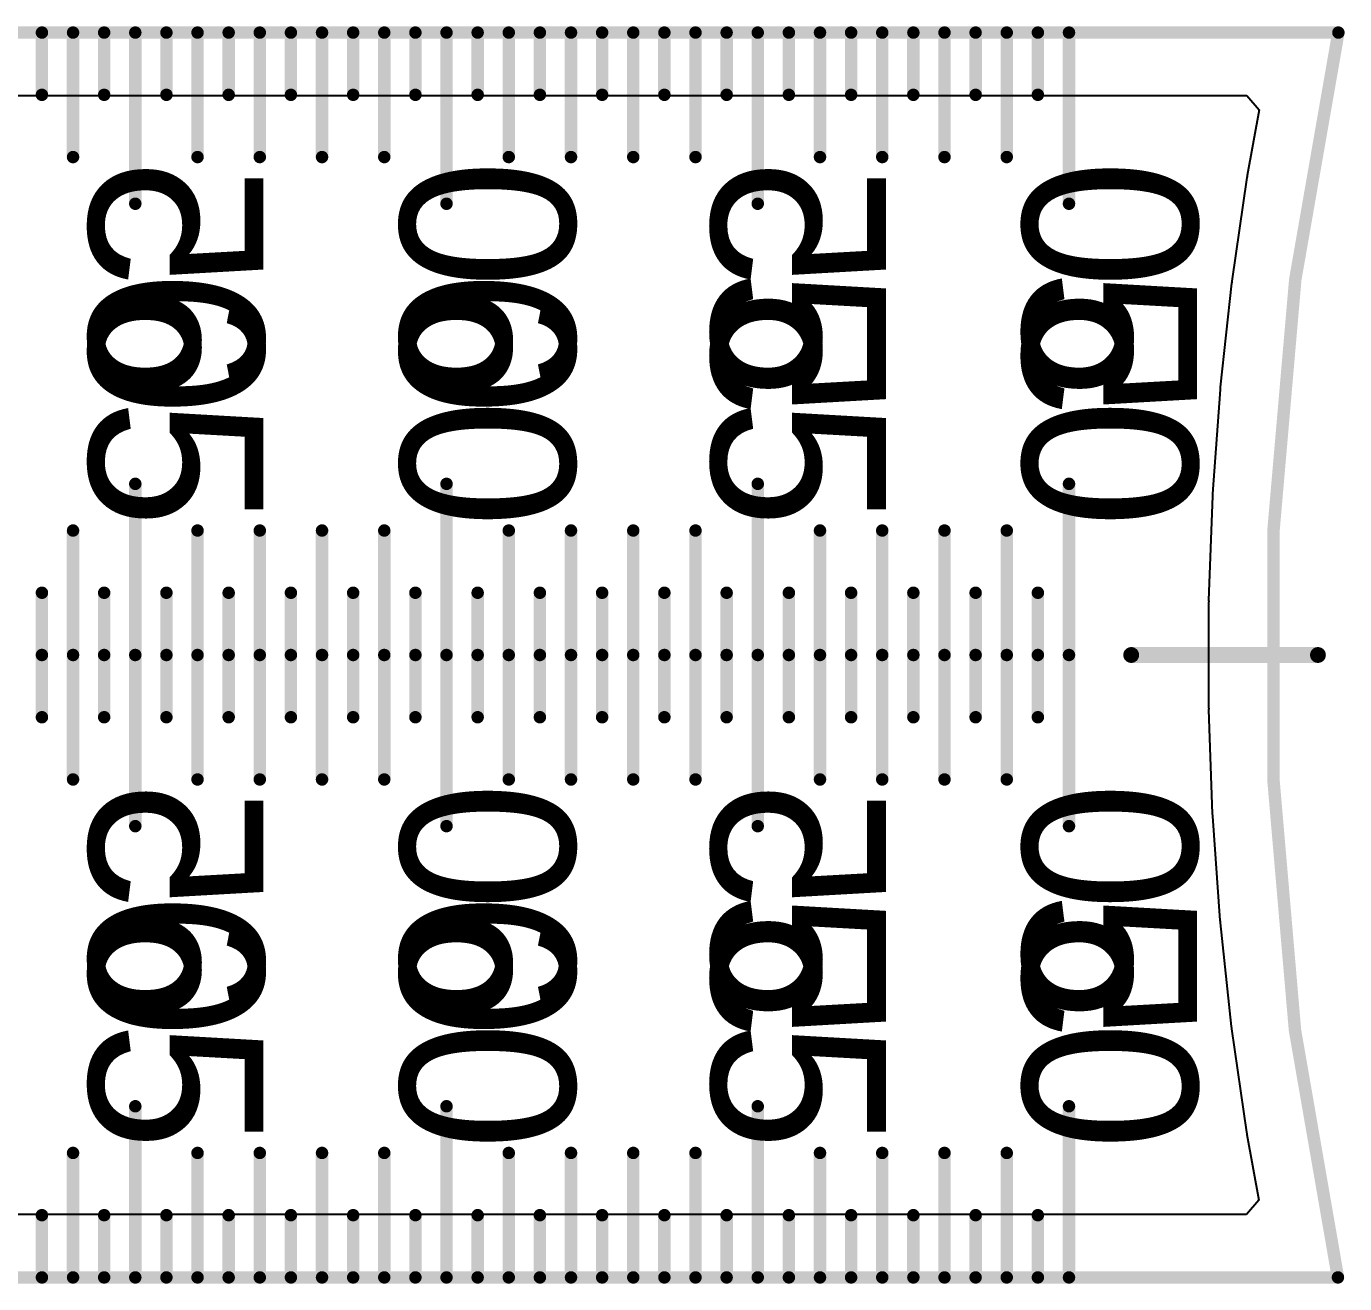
# Model space of a CAD drawing. Header units: millimetres. Extents: x 0 to 531, y -10 to 10.
# Drawn here: x 463.75 to 484.93, y -10.1 to 10.1 of the extents above; entities that cross this region are included whole.
import ezdxf

# ---------------------------------------------------------------- set-up
doc = ezdxf.new("R2010")
doc.units = ezdxf.units.MM
for name, color, linetype in [('BottomLayer', 5, 'Continuous'), ('BottomOverlay', 54, 'Continuous'), ('Mechanical1', 6, 'Continuous'), ('TopLayer', 1, 'Continuous'), ('TopOverlay', 2, 'Continuous')]:
    doc.layers.add(name, color=color, linetype=linetype)

msp = doc.modelspace()

# ---------------------------------------------------------------- linework, layer by layer
at = {"layer": 'BottomLayer'}
for p, q in [((1.009, 8.991), (483.359, 8.991)), ((483.359, 8.991), (483.554, 8.757)), ((483.554, 8.757), (483.363, 7.706)), ((483.357, 7.67), (483.116, 6.008)), ((483.362, 7.688), (483.357, 7.67)), ((483.363, 7.706), (483.362, 7.688)), ((483.111, 5.972), (482.93, 4.303)), ((483.116, 5.99), (483.111, 5.972)), ((483.116, 6.008), (483.116, 5.99)), ((482.927, 4.267), (482.806, 2.591)), ((482.931, 4.284), (482.927, 4.267)), ((482.93, 4.303), (482.931, 4.284)), ((482.804, 2.555), (482.743, 0.877)), ((482.807, 2.573), (482.804, 2.555)), ((482.806, 2.591), (482.807, 2.573)), ((482.745, 0.859), (482.742, 0.84)), ((482.743, 0.877), (482.745, 0.859)), ((482.742, 0.84), (482.742, -0.839)), ((482.742, -0.839), (482.744, -0.857)), ((482.744, -0.857), (482.742, -0.875)), ((482.742, -0.875), (482.802, -2.554)), ((482.802, -2.554), (482.805, -2.572)), ((482.805, -2.572), (482.804, -2.59)), ((482.804, -2.59), (482.924, -4.265)), ((482.924, -4.265), (482.928, -4.283)), ((482.928, -4.283), (482.927, -4.301)), ((482.927, -4.301), (483.107, -5.971)), ((483.107, -5.971), (483.112, -5.989)), ((483.112, -5.989), (483.112, -6.007)), ((483.112, -6.007), (483.352, -7.669)), ((483.352, -7.669), (483.357, -7.687)), ((483.357, -7.687), (483.358, -7.705)), ((483.358, -7.705), (483.548, -8.757)), ((483.548, -8.757), (483.353, -8.991)), ((483.353, -8.991), (1.009, -8.991))]:
    msp.add_line(p, q, dxfattribs=at)
at = {"layer": 'BottomOverlay'}
for points, const_width in [([(464, 9), (464, 10)], 0.2), ([(464.5, 8), (464.5, 10)], 0.2), ([(465, 9), (465, 10)], 0.2), ([(465.5, 7.25), (465.5, 10)], 0.2), ([(466, 9), (466, 10)], 0.2), ([(466.5, 8), (466.5, 10)], 0.2), ([(467, 9), (467, 10)], 0.2), ([(467.5, 8), (467.5, 10)], 0.2), ([(468, 9), (468, 10)], 0.2), ([(468.5, 8), (468.5, 10)], 0.2), ([(469, 9), (469, 10)], 0.2), ([(469.5, 8), (469.5, 10)], 0.2), ([(470, 9), (470, 10)], 0.2), ([(470.5, 7.25), (470.5, 10)], 0.2), ([(471, 9), (471, 10)], 0.2), ([(471.5, 8), (471.5, 10)], 0.2), ([(472, 9), (472, 10)], 0.2), ([(472.5, 8), (472.5, 10)], 0.2), ([(473, 9), (473, 10)], 0.2), ([(473.5, 8), (473.5, 10)], 0.2), ([(474, 9), (474, 10)], 0.2), ([(474.5, 8), (474.5, 10)], 0.2), ([(475, 9), (475, 10)], 0.2), ([(475.5, 7.25), (475.5, 10)], 0.2), ([(476, 9), (476, 10)], 0.2), ([(476.5, 8), (476.5, 10)], 0.2), ([(477, 9), (477, 10)], 0.2), ([(477.5, 8), (477.5, 10)], 0.2), ([(478, 9), (478, 10)], 0.2), ([(478.5, 8), (478.5, 10)], 0.2), ([(479, 9), (479, 10)], 0.2), ([(479.5, 8), (479.5, 10)], 0.2), ([(480, 9), (480, 10)], 0.2), ([(480.5, 7.25), (480.5, 10)], 0.2), ([(465.5, 0), (465.5, 2.75)], 0.2), ([(470.5, 0), (470.5, 2.75)], 0.2), ([(475.5, 0), (475.5, 2.75)], 0.2), ([(480.5, 0), (480.5, 2.75)], 0.2), ([(464.5, 0), (464.5, 2)], 0.2), ([(466.5, 0), (466.5, 2)], 0.2), ([(467.5, 0), (467.5, 2)], 0.2), ([(468.5, 0), (468.5, 2)], 0.2), ([(469.5, 0), (469.5, 2)], 0.2), ([(471.5, 0), (471.5, 2)], 0.2), ([(472.5, 0), (472.5, 2)], 0.2), ([(473.5, 0), (473.5, 2)], 0.2), ([(474.5, 0), (474.5, 2)], 0.2), ([(476.5, 0), (476.5, 2)], 0.2), ([(477.5, 0), (477.5, 2)], 0.2), ([(478.5, 0), (478.5, 2)], 0.2), ([(479.5, 0), (479.5, 2)], 0.2), ([(464, 0), (464, 1)], 0.2), ([(465, 0), (465, 1)], 0.2), ([(466, 0), (466, 1)], 0.2), ([(467, 0), (467, 1)], 0.2), ([(468, 0), (468, 1)], 0.2), ([(469, 0), (469, 1)], 0.2), ([(470, 0), (470, 1)], 0.2), ([(471, 0), (471, 1)], 0.2), ([(472, 0), (472, 1)], 0.2), ([(473, 0), (473, 1)], 0.2), ([(474, 0), (474, 1)], 0.2), ([(475, 0), (475, 1)], 0.2), ([(476, 0), (476, 1)], 0.2), ([(477, 0), (477, 1)], 0.2), ([(478, 0), (478, 1)], 0.2), ([(479, 0), (479, 1)], 0.2), ([(480, 0), (480, 1)], 0.2), ([(464, -1), (464, 0)], 0.2), ([(464.5, -2), (464.5, 0)], 0.2), ([(465, -1), (465, 0)], 0.2), ([(465.5, -2.75), (465.5, 0)], 0.2), ([(466, -1), (466, 0)], 0.2), ([(466.5, -2), (466.5, 0)], 0.2), ([(467, -1), (467, 0)], 0.2), ([(467.5, -2), (467.5, 0)], 0.2), ([(468, -1), (468, 0)], 0.2), ([(468.5, -2), (468.5, 0)], 0.2), ([(469, -1), (469, 0)], 0.2), ([(469.5, -2), (469.5, 0)], 0.2), ([(470, -1), (470, 0)], 0.2), ([(470.5, -2.75), (470.5, 0)], 0.2), ([(471, -1), (471, 0)], 0.2), ([(471.5, -2), (471.5, 0)], 0.2), ([(472, -1), (472, 0)], 0.2), ([(472.5, -2), (472.5, 0)], 0.2), ([(473, -1), (473, 0)], 0.2), ([(473.5, -2), (473.5, 0)], 0.2), ([(474, -1), (474, 0)], 0.2), ([(474.5, -2), (474.5, 0)], 0.2), ([(475, -1), (475, 0)], 0.2), ([(475.5, -2.75), (475.5, 0)], 0.2), ([(476, -1), (476, 0)], 0.2), ([(476.5, -2), (476.5, 0)], 0.2), ([(477, -1), (477, 0)], 0.2), ([(477.5, -2), (477.5, 0)], 0.2), ([(478, -1), (478, 0)], 0.2), ([(478.5, -2), (478.5, 0)], 0.2), ([(479, -1), (479, 0)], 0.2), ([(479.5, -2), (479.5, 0)], 0.2), ([(480, -1), (480, 0)], 0.2), ([(480.5, -2.75), (480.5, 0)], 0.2), ([(481.5, 0), (484.5, 0)], 0.254), ([(465.5, -10), (465.5, -7.25)], 0.2), ([(470.5, -10), (470.5, -7.25)], 0.2), ([(475.5, -10), (475.5, -7.25)], 0.2), ([(480.5, -10), (480.5, -7.25)], 0.2), ([(464.5, -10), (464.5, -8)], 0.2), ([(466.5, -10), (466.5, -8)], 0.2), ([(467.5, -10), (467.5, -8)], 0.2), ([(468.5, -10), (468.5, -8)], 0.2), ([(469.5, -10), (469.5, -8)], 0.2), ([(471.5, -10), (471.5, -8)], 0.2), ([(472.5, -10), (472.5, -8)], 0.2), ([(473.5, -10), (473.5, -8)], 0.2), ([(474.5, -10), (474.5, -8)], 0.2), ([(476.5, -10), (476.5, -8)], 0.2), ([(477.5, -10), (477.5, -8)], 0.2), ([(478.5, -10), (478.5, -8)], 0.2), ([(479.5, -10), (479.5, -8)], 0.2), ([(464, -10), (464, -9)], 0.2), ([(465, -10), (465, -9)], 0.2), ([(466, -10), (466, -9)], 0.2), ([(467, -10), (467, -9)], 0.2), ([(468, -10), (468, -9)], 0.2), ([(469, -10), (469, -9)], 0.2), ([(470, -10), (470, -9)], 0.2), ([(471, -10), (471, -9)], 0.2), ([(472, -10), (472, -9)], 0.2), ([(473, -10), (473, -9)], 0.2), ([(474, -10), (474, -9)], 0.2), ([(475, -10), (475, -9)], 0.2), ([(476, -10), (476, -9)], 0.2), ([(477, -10), (477, -9)], 0.2), ([(478, -10), (478, -9)], 0.2), ([(479, -10), (479, -9)], 0.2), ([(480, -10), (480, -9)], 0.2)]:
    msp.add_lwpolyline(points, dxfattribs=dict(at, const_width=const_width))
for points, const_width in [([(463.95, 10, 1), (464.05, 10, 1)], 0.1), ([(464.45, 10, 1), (464.55, 10, 1)], 0.1), ([(464.95, 10, 1), (465.05, 10, 1)], 0.1), ([(465.45, 10, 1), (465.55, 10, 1)], 0.1), ([(465.95, 10, 1), (466.05, 10, 1)], 0.1), ([(466.45, 10, 1), (466.55, 10, 1)], 0.1), ([(466.95, 10, 1), (467.05, 10, 1)], 0.1), ([(467.45, 10, 1), (467.55, 10, 1)], 0.1), ([(467.95, 10, 1), (468.05, 10, 1)], 0.1), ([(468.45, 10, 1), (468.55, 10, 1)], 0.1), ([(468.95, 10, 1), (469.05, 10, 1)], 0.1), ([(469.45, 10, 1), (469.55, 10, 1)], 0.1), ([(469.95, 10, 1), (470.05, 10, 1)], 0.1), ([(470.45, 10, 1), (470.55, 10, 1)], 0.1), ([(470.95, 10, 1), (471.05, 10, 1)], 0.1), ([(471.45, 10, 1), (471.55, 10, 1)], 0.1), ([(471.95, 10, 1), (472.05, 10, 1)], 0.1), ([(472.45, 10, 1), (472.55, 10, 1)], 0.1), ([(472.95, 10, 1), (473.05, 10, 1)], 0.1), ([(473.45, 10, 1), (473.55, 10, 1)], 0.1), ([(473.95, 10, 1), (474.05, 10, 1)], 0.1), ([(474.45, 10, 1), (474.55, 10, 1)], 0.1), ([(474.95, 10, 1), (475.05, 10, 1)], 0.1), ([(475.45, 10, 1), (475.55, 10, 1)], 0.1), ([(475.95, 10, 1), (476.05, 10, 1)], 0.1), ([(476.45, 10, 1), (476.55, 10, 1)], 0.1), ([(476.95, 10, 1), (477.05, 10, 1)], 0.1), ([(477.45, 10, 1), (477.55, 10, 1)], 0.1), ([(477.95, 10, 1), (478.05, 10, 1)], 0.1), ([(478.45, 10, 1), (478.55, 10, 1)], 0.1), ([(478.95, 10, 1), (479.05, 10, 1)], 0.1), ([(479.45, 10, 1), (479.55, 10, 1)], 0.1), ([(479.95, 10, 1), (480.05, 10, 1)], 0.1), ([(480.45, 10, 1), (480.55, 10, 1)], 0.1), ([(463.95, 9, 1), (464.05, 9, 1)], 0.1), ([(464.95, 9, 1), (465.05, 9, 1)], 0.1), ([(465.95, 9, 1), (466.05, 9, 1)], 0.1), ([(466.95, 9, 1), (467.05, 9, 1)], 0.1), ([(467.95, 9, 1), (468.05, 9, 1)], 0.1), ([(468.95, 9, 1), (469.05, 9, 1)], 0.1), ([(469.95, 9, 1), (470.05, 9, 1)], 0.1), ([(470.95, 9, 1), (471.05, 9, 1)], 0.1), ([(471.95, 9, 1), (472.05, 9, 1)], 0.1), ([(472.95, 9, 1), (473.05, 9, 1)], 0.1), ([(473.95, 9, 1), (474.05, 9, 1)], 0.1), ([(474.95, 9, 1), (475.05, 9, 1)], 0.1), ([(475.95, 9, 1), (476.05, 9, 1)], 0.1), ([(476.95, 9, 1), (477.05, 9, 1)], 0.1), ([(477.95, 9, 1), (478.05, 9, 1)], 0.1), ([(478.95, 9, 1), (479.05, 9, 1)], 0.1), ([(479.95, 9, 1), (480.05, 9, 1)], 0.1), ([(464.45, 8, 1), (464.55, 8, 1)], 0.1), ([(466.45, 8, 1), (466.55, 8, 1)], 0.1), ([(467.45, 8, 1), (467.55, 8, 1)], 0.1), ([(468.45, 8, 1), (468.55, 8, 1)], 0.1), ([(469.45, 8, 1), (469.55, 8, 1)], 0.1), ([(471.45, 8, 1), (471.55, 8, 1)], 0.1), ([(472.45, 8, 1), (472.55, 8, 1)], 0.1), ([(473.45, 8, 1), (473.55, 8, 1)], 0.1), ([(474.45, 8, 1), (474.55, 8, 1)], 0.1), ([(476.45, 8, 1), (476.55, 8, 1)], 0.1), ([(477.45, 8, 1), (477.55, 8, 1)], 0.1), ([(478.45, 8, 1), (478.55, 8, 1)], 0.1), ([(479.45, 8, 1), (479.55, 8, 1)], 0.1), ([(465.45, 7.25, 1), (465.55, 7.25, 1)], 0.1), ([(470.45, 7.25, 1), (470.55, 7.25, 1)], 0.1), ([(475.45, 7.25, 1), (475.55, 7.25, 1)], 0.1), ([(480.45, 7.25, 1), (480.55, 7.25, 1)], 0.1), ([(465.45, 2.75, 1), (465.55, 2.75, 1)], 0.1), ([(470.45, 2.75, 1), (470.55, 2.75, 1)], 0.1), ([(475.45, 2.75, 1), (475.55, 2.75, 1)], 0.1), ([(480.45, 2.75, 1), (480.55, 2.75, 1)], 0.1), ([(464.45, 2, 1), (464.55, 2, 1)], 0.1), ([(466.45, 2, 1), (466.55, 2, 1)], 0.1), ([(467.45, 2, 1), (467.55, 2, 1)], 0.1), ([(468.45, 2, 1), (468.55, 2, 1)], 0.1), ([(469.45, 2, 1), (469.55, 2, 1)], 0.1), ([(471.45, 2, 1), (471.55, 2, 1)], 0.1), ([(472.45, 2, 1), (472.55, 2, 1)], 0.1), ([(473.45, 2, 1), (473.55, 2, 1)], 0.1), ([(474.45, 2, 1), (474.55, 2, 1)], 0.1), ([(476.45, 2, 1), (476.55, 2, 1)], 0.1), ([(477.45, 2, 1), (477.55, 2, 1)], 0.1), ([(478.45, 2, 1), (478.55, 2, 1)], 0.1), ([(479.45, 2, 1), (479.55, 2, 1)], 0.1), ([(463.95, 1, 1), (464.05, 1, 1)], 0.1), ([(464.95, 1, 1), (465.05, 1, 1)], 0.1), ([(465.95, 1, 1), (466.05, 1, 1)], 0.1), ([(466.95, 1, 1), (467.05, 1, 1)], 0.1), ([(467.95, 1, 1), (468.05, 1, 1)], 0.1), ([(468.95, 1, 1), (469.05, 1, 1)], 0.1), ([(469.95, 1, 1), (470.05, 1, 1)], 0.1), ([(470.95, 1, 1), (471.05, 1, 1)], 0.1), ([(471.95, 1, 1), (472.05, 1, 1)], 0.1), ([(472.95, 1, 1), (473.05, 1, 1)], 0.1), ([(473.95, 1, 1), (474.05, 1, 1)], 0.1), ([(474.95, 1, 1), (475.05, 1, 1)], 0.1), ([(475.95, 1, 1), (476.05, 1, 1)], 0.1), ([(476.95, 1, 1), (477.05, 1, 1)], 0.1), ([(477.95, 1, 1), (478.05, 1, 1)], 0.1), ([(478.95, 1, 1), (479.05, 1, 1)], 0.1), ([(479.95, 1, 1), (480.05, 1, 1)], 0.1), ([(463.95, 0, 1), (464.05, 0, 1)], 0.1), ([(463.95, 0, 1), (464.05, 0, 1)], 0.1), ([(464.45, 0, 1), (464.55, 0, 1)], 0.1), ([(464.45, 0, 1), (464.55, 0, 1)], 0.1), ([(464.95, 0, 1), (465.05, 0, 1)], 0.1), ([(464.95, 0, 1), (465.05, 0, 1)], 0.1), ([(465.45, 0, 1), (465.55, 0, 1)], 0.1), ([(465.45, 0, 1), (465.55, 0, 1)], 0.1), ([(465.95, 0, 1), (466.05, 0, 1)], 0.1), ([(465.95, 0, 1), (466.05, 0, 1)], 0.1), ([(466.45, 0, 1), (466.55, 0, 1)], 0.1), ([(466.45, 0, 1), (466.55, 0, 1)], 0.1), ([(466.95, 0, 1), (467.05, 0, 1)], 0.1), ([(466.95, 0, 1), (467.05, 0, 1)], 0.1), ([(467.45, 0, 1), (467.55, 0, 1)], 0.1), ([(467.45, 0, 1), (467.55, 0, 1)], 0.1), ([(467.95, 0, 1), (468.05, 0, 1)], 0.1), ([(467.95, 0, 1), (468.05, 0, 1)], 0.1), ([(468.45, 0, 1), (468.55, 0, 1)], 0.1), ([(468.45, 0, 1), (468.55, 0, 1)], 0.1), ([(468.95, 0, 1), (469.05, 0, 1)], 0.1), ([(468.95, 0, 1), (469.05, 0, 1)], 0.1), ([(469.45, 0, 1), (469.55, 0, 1)], 0.1), ([(469.45, 0, 1), (469.55, 0, 1)], 0.1), ([(469.95, 0, 1), (470.05, 0, 1)], 0.1), ([(469.95, 0, 1), (470.05, 0, 1)], 0.1), ([(470.45, 0, 1), (470.55, 0, 1)], 0.1), ([(470.45, 0, 1), (470.55, 0, 1)], 0.1), ([(470.95, 0, 1), (471.05, 0, 1)], 0.1), ([(470.95, 0, 1), (471.05, 0, 1)], 0.1), ([(471.45, 0, 1), (471.55, 0, 1)], 0.1), ([(471.45, 0, 1), (471.55, 0, 1)], 0.1), ([(471.95, 0, 1), (472.05, 0, 1)], 0.1), ([(471.95, 0, 1), (472.05, 0, 1)], 0.1), ([(472.45, 0, 1), (472.55, 0, 1)], 0.1), ([(472.45, 0, 1), (472.55, 0, 1)], 0.1), ([(472.95, 0, 1), (473.05, 0, 1)], 0.1), ([(472.95, 0, 1), (473.05, 0, 1)], 0.1), ([(473.45, 0, 1), (473.55, 0, 1)], 0.1), ([(473.45, 0, 1), (473.55, 0, 1)], 0.1), ([(473.95, 0, 1), (474.05, 0, 1)], 0.1), ([(473.95, 0, 1), (474.05, 0, 1)], 0.1), ([(474.45, 0, 1), (474.55, 0, 1)], 0.1), ([(474.45, 0, 1), (474.55, 0, 1)], 0.1), ([(474.95, 0, 1), (475.05, 0, 1)], 0.1), ([(474.95, 0, 1), (475.05, 0, 1)], 0.1), ([(475.45, 0, 1), (475.55, 0, 1)], 0.1), ([(475.45, 0, 1), (475.55, 0, 1)], 0.1), ([(475.95, 0, 1), (476.05, 0, 1)], 0.1), ([(475.95, 0, 1), (476.05, 0, 1)], 0.1), ([(476.45, 0, 1), (476.55, 0, 1)], 0.1), ([(476.45, 0, 1), (476.55, 0, 1)], 0.1), ([(476.95, 0, 1), (477.05, 0, 1)], 0.1), ([(476.95, 0, 1), (477.05, 0, 1)], 0.1), ([(477.45, 0, 1), (477.55, 0, 1)], 0.1), ([(477.45, 0, 1), (477.55, 0, 1)], 0.1), ([(477.95, 0, 1), (478.05, 0, 1)], 0.1), ([(477.95, 0, 1), (478.05, 0, 1)], 0.1), ([(478.45, 0, 1), (478.55, 0, 1)], 0.1), ([(478.45, 0, 1), (478.55, 0, 1)], 0.1), ([(478.95, 0, 1), (479.05, 0, 1)], 0.1), ([(478.95, 0, 1), (479.05, 0, 1)], 0.1), ([(479.45, 0, 1), (479.55, 0, 1)], 0.1), ([(479.45, 0, 1), (479.55, 0, 1)], 0.1), ([(479.95, 0, 1), (480.05, 0, 1)], 0.1), ([(479.95, 0, 1), (480.05, 0, 1)], 0.1), ([(480.45, 0, 1), (480.55, 0, 1)], 0.1), ([(480.45, 0, 1), (480.55, 0, 1)], 0.1), ([(481.436, 0, 1), (481.563, 0, 1)], 0.127), ([(484.436, 0, 1), (484.563, 0, 1)], 0.127), ([(463.95, -1, 1), (464.05, -1, 1)], 0.1), ([(464.95, -1, 1), (465.05, -1, 1)], 0.1), ([(465.95, -1, 1), (466.05, -1, 1)], 0.1), ([(466.95, -1, 1), (467.05, -1, 1)], 0.1), ([(467.95, -1, 1), (468.05, -1, 1)], 0.1), ([(468.95, -1, 1), (469.05, -1, 1)], 0.1), ([(469.95, -1, 1), (470.05, -1, 1)], 0.1), ([(470.95, -1, 1), (471.05, -1, 1)], 0.1), ([(471.95, -1, 1), (472.05, -1, 1)], 0.1), ([(472.95, -1, 1), (473.05, -1, 1)], 0.1), ([(473.95, -1, 1), (474.05, -1, 1)], 0.1), ([(474.95, -1, 1), (475.05, -1, 1)], 0.1), ([(475.95, -1, 1), (476.05, -1, 1)], 0.1), ([(476.95, -1, 1), (477.05, -1, 1)], 0.1), ([(477.95, -1, 1), (478.05, -1, 1)], 0.1), ([(478.95, -1, 1), (479.05, -1, 1)], 0.1), ([(479.95, -1, 1), (480.05, -1, 1)], 0.1), ([(464.45, -2, 1), (464.55, -2, 1)], 0.1), ([(466.45, -2, 1), (466.55, -2, 1)], 0.1), ([(467.45, -2, 1), (467.55, -2, 1)], 0.1), ([(468.45, -2, 1), (468.55, -2, 1)], 0.1), ([(469.45, -2, 1), (469.55, -2, 1)], 0.1), ([(471.45, -2, 1), (471.55, -2, 1)], 0.1), ([(472.45, -2, 1), (472.55, -2, 1)], 0.1), ([(473.45, -2, 1), (473.55, -2, 1)], 0.1), ([(474.45, -2, 1), (474.55, -2, 1)], 0.1), ([(476.45, -2, 1), (476.55, -2, 1)], 0.1), ([(477.45, -2, 1), (477.55, -2, 1)], 0.1), ([(478.45, -2, 1), (478.55, -2, 1)], 0.1), ([(479.45, -2, 1), (479.55, -2, 1)], 0.1), ([(465.45, -2.75, 1), (465.55, -2.75, 1)], 0.1), ([(470.45, -2.75, 1), (470.55, -2.75, 1)], 0.1), ([(475.45, -2.75, 1), (475.55, -2.75, 1)], 0.1), ([(480.45, -2.75, 1), (480.55, -2.75, 1)], 0.1), ([(465.45, -7.25, 1), (465.55, -7.25, 1)], 0.1), ([(470.45, -7.25, 1), (470.55, -7.25, 1)], 0.1), ([(475.45, -7.25, 1), (475.55, -7.25, 1)], 0.1), ([(480.45, -7.25, 1), (480.55, -7.25, 1)], 0.1), ([(464.45, -8, 1), (464.55, -8, 1)], 0.1), ([(466.45, -8, 1), (466.55, -8, 1)], 0.1), ([(467.45, -8, 1), (467.55, -8, 1)], 0.1), ([(468.45, -8, 1), (468.55, -8, 1)], 0.1), ([(469.45, -8, 1), (469.55, -8, 1)], 0.1), ([(471.45, -8, 1), (471.55, -8, 1)], 0.1), ([(472.45, -8, 1), (472.55, -8, 1)], 0.1), ([(473.45, -8, 1), (473.55, -8, 1)], 0.1), ([(474.45, -8, 1), (474.55, -8, 1)], 0.1), ([(476.45, -8, 1), (476.55, -8, 1)], 0.1), ([(477.45, -8, 1), (477.55, -8, 1)], 0.1), ([(478.45, -8, 1), (478.55, -8, 1)], 0.1), ([(479.45, -8, 1), (479.55, -8, 1)], 0.1), ([(463.95, -9, 1), (464.05, -9, 1)], 0.1), ([(464.95, -9, 1), (465.05, -9, 1)], 0.1), ([(465.95, -9, 1), (466.05, -9, 1)], 0.1), ([(466.95, -9, 1), (467.05, -9, 1)], 0.1), ([(467.95, -9, 1), (468.05, -9, 1)], 0.1), ([(468.95, -9, 1), (469.05, -9, 1)], 0.1), ([(469.95, -9, 1), (470.05, -9, 1)], 0.1), ([(470.95, -9, 1), (471.05, -9, 1)], 0.1), ([(471.95, -9, 1), (472.05, -9, 1)], 0.1), ([(472.95, -9, 1), (473.05, -9, 1)], 0.1), ([(473.95, -9, 1), (474.05, -9, 1)], 0.1), ([(474.95, -9, 1), (475.05, -9, 1)], 0.1), ([(475.95, -9, 1), (476.05, -9, 1)], 0.1), ([(476.95, -9, 1), (477.05, -9, 1)], 0.1), ([(477.95, -9, 1), (478.05, -9, 1)], 0.1), ([(478.95, -9, 1), (479.05, -9, 1)], 0.1), ([(479.95, -9, 1), (480.05, -9, 1)], 0.1), ([(463.95, -10, 1), (464.05, -10, 1)], 0.1), ([(464.45, -10, 1), (464.55, -10, 1)], 0.1), ([(464.95, -10, 1), (465.05, -10, 1)], 0.1), ([(465.45, -10, 1), (465.55, -10, 1)], 0.1), ([(465.95, -10, 1), (466.05, -10, 1)], 0.1), ([(466.45, -10, 1), (466.55, -10, 1)], 0.1), ([(466.95, -10, 1), (467.05, -10, 1)], 0.1), ([(467.45, -10, 1), (467.55, -10, 1)], 0.1), ([(467.95, -10, 1), (468.05, -10, 1)], 0.1), ([(468.45, -10, 1), (468.55, -10, 1)], 0.1), ([(468.95, -10, 1), (469.05, -10, 1)], 0.1), ([(469.45, -10, 1), (469.55, -10, 1)], 0.1), ([(469.95, -10, 1), (470.05, -10, 1)], 0.1), ([(470.45, -10, 1), (470.55, -10, 1)], 0.1), ([(470.95, -10, 1), (471.05, -10, 1)], 0.1), ([(471.45, -10, 1), (471.55, -10, 1)], 0.1), ([(471.95, -10, 1), (472.05, -10, 1)], 0.1), ([(472.45, -10, 1), (472.55, -10, 1)], 0.1), ([(472.95, -10, 1), (473.05, -10, 1)], 0.1), ([(473.45, -10, 1), (473.55, -10, 1)], 0.1), ([(473.95, -10, 1), (474.05, -10, 1)], 0.1), ([(474.45, -10, 1), (474.55, -10, 1)], 0.1), ([(474.95, -10, 1), (475.05, -10, 1)], 0.1), ([(475.45, -10, 1), (475.55, -10, 1)], 0.1), ([(475.95, -10, 1), (476.05, -10, 1)], 0.1), ([(476.45, -10, 1), (476.55, -10, 1)], 0.1), ([(476.95, -10, 1), (477.05, -10, 1)], 0.1), ([(477.45, -10, 1), (477.55, -10, 1)], 0.1), ([(477.95, -10, 1), (478.05, -10, 1)], 0.1), ([(478.45, -10, 1), (478.55, -10, 1)], 0.1), ([(478.95, -10, 1), (479.05, -10, 1)], 0.1), ([(479.45, -10, 1), (479.55, -10, 1)], 0.1), ([(479.95, -10, 1), (480.05, -10, 1)], 0.1), ([(480.45, -10, 1), (480.55, -10, 1)], 0.1)]:
    msp.add_lwpolyline(points, format="xyb", close=True, dxfattribs=dict(at, const_width=const_width))
at = {"layer": 'Mechanical1', "const_width": 0.2}
for points in [[(0.5, 10), (484.828, 10)], [(0.5, -10), (484.821, -10)]]:
    msp.add_lwpolyline(points, dxfattribs=at)
msp.add_lwpolyline([(484.821, -10, -0.108188), (484.828, 10)], format="xyb", dxfattribs=at)
at = {"layer": 'Mechanical1', "const_width": 0.1}
for points in [[(484.778, 10, 1), (484.878, 10, 1)], [(484.778, 10, 1), (484.878, 10, 1)], [(484.771, -10, 1), (484.871, -10, 1)], [(484.771, -10, 1), (484.871, -10, 1)]]:
    msp.add_lwpolyline(points, format="xyb", close=True, dxfattribs=at)
at = {"layer": 'TopLayer'}
for p, q in [((1.009, 8.991), (483.359, 8.991)), ((483.359, 8.991), (483.554, 8.757)), ((483.554, 8.757), (483.363, 7.706)), ((483.357, 7.67), (483.116, 6.008)), ((483.362, 7.688), (483.357, 7.67)), ((483.363, 7.706), (483.362, 7.688)), ((483.111, 5.972), (482.93, 4.303)), ((483.116, 5.99), (483.111, 5.972)), ((483.116, 6.008), (483.116, 5.99)), ((482.927, 4.267), (482.806, 2.591)), ((482.931, 4.284), (482.927, 4.267)), ((482.93, 4.303), (482.931, 4.284)), ((482.804, 2.555), (482.743, 0.877)), ((482.807, 2.573), (482.804, 2.555)), ((482.806, 2.591), (482.807, 2.573)), ((482.745, 0.859), (482.742, 0.84)), ((482.743, 0.877), (482.745, 0.859)), ((482.742, 0.84), (482.742, -0.839)), ((482.742, -0.839), (482.744, -0.857)), ((482.744, -0.857), (482.742, -0.875)), ((482.742, -0.875), (482.802, -2.554)), ((482.802, -2.554), (482.805, -2.572)), ((482.805, -2.572), (482.804, -2.59)), ((482.804, -2.59), (482.924, -4.265)), ((482.924, -4.265), (482.928, -4.283)), ((482.928, -4.283), (482.927, -4.301)), ((482.927, -4.301), (483.107, -5.971)), ((483.107, -5.971), (483.112, -5.989)), ((483.112, -5.989), (483.112, -6.007)), ((483.112, -6.007), (483.352, -7.669)), ((483.352, -7.669), (483.357, -7.687)), ((483.357, -7.687), (483.358, -7.705)), ((483.358, -7.705), (483.548, -8.757)), ((483.548, -8.757), (483.353, -8.991)), ((483.353, -8.991), (1.009, -8.991))]:
    msp.add_line(p, q, dxfattribs=at)
at = {"layer": 'TopOverlay'}
for points, const_width in [([(464, 9), (464, 10)], 0.2), ([(464.5, 8), (464.5, 10)], 0.2), ([(465, 9), (465, 10)], 0.2), ([(465.5, 7.25), (465.5, 10)], 0.2), ([(466, 9), (466, 10)], 0.2), ([(466.5, 8), (466.5, 10)], 0.2), ([(467, 9), (467, 10)], 0.2), ([(467.5, 8), (467.5, 10)], 0.2), ([(468, 9), (468, 10)], 0.2), ([(468.5, 8), (468.5, 10)], 0.2), ([(469, 9), (469, 10)], 0.2), ([(469.5, 8), (469.5, 10)], 0.2), ([(470, 9), (470, 10)], 0.2), ([(470.5, 7.25), (470.5, 10)], 0.2), ([(471, 9), (471, 10)], 0.2), ([(471.5, 8), (471.5, 10)], 0.2), ([(472, 9), (472, 10)], 0.2), ([(472.5, 8), (472.5, 10)], 0.2), ([(473, 9), (473, 10)], 0.2), ([(473.5, 8), (473.5, 10)], 0.2), ([(474, 9), (474, 10)], 0.2), ([(474.5, 8), (474.5, 10)], 0.2), ([(475, 9), (475, 10)], 0.2), ([(475.5, 7.25), (475.5, 10)], 0.2), ([(476, 9), (476, 10)], 0.2), ([(476.5, 8), (476.5, 10)], 0.2), ([(477, 9), (477, 10)], 0.2), ([(477.5, 8), (477.5, 10)], 0.2), ([(478, 9), (478, 10)], 0.2), ([(478.5, 8), (478.5, 10)], 0.2), ([(479, 9), (479, 10)], 0.2), ([(479.5, 8), (479.5, 10)], 0.2), ([(480, 9), (480, 10)], 0.2), ([(480.5, 7.25), (480.5, 10)], 0.2), ([(465.5, 0), (465.5, 2.75)], 0.2), ([(470.5, 0), (470.5, 2.75)], 0.2), ([(475.5, 0), (475.5, 2.75)], 0.2), ([(480.5, 0), (480.5, 2.75)], 0.2), ([(464.5, 0), (464.5, 2)], 0.2), ([(466.5, 0), (466.5, 2)], 0.2), ([(467.5, 0), (467.5, 2)], 0.2), ([(468.5, 0), (468.5, 2)], 0.2), ([(469.5, 0), (469.5, 2)], 0.2), ([(471.5, 0), (471.5, 2)], 0.2), ([(472.5, 0), (472.5, 2)], 0.2), ([(473.5, 0), (473.5, 2)], 0.2), ([(474.5, 0), (474.5, 2)], 0.2), ([(476.5, 0), (476.5, 2)], 0.2), ([(477.5, 0), (477.5, 2)], 0.2), ([(478.5, 0), (478.5, 2)], 0.2), ([(479.5, 0), (479.5, 2)], 0.2), ([(464, 0), (464, 1)], 0.2), ([(465, 0), (465, 1)], 0.2), ([(466, 0), (466, 1)], 0.2), ([(467, 0), (467, 1)], 0.2), ([(468, 0), (468, 1)], 0.2), ([(469, 0), (469, 1)], 0.2), ([(470, 0), (470, 1)], 0.2), ([(471, 0), (471, 1)], 0.2), ([(472, 0), (472, 1)], 0.2), ([(473, 0), (473, 1)], 0.2), ([(474, 0), (474, 1)], 0.2), ([(475, 0), (475, 1)], 0.2), ([(476, 0), (476, 1)], 0.2), ([(477, 0), (477, 1)], 0.2), ([(478, 0), (478, 1)], 0.2), ([(479, 0), (479, 1)], 0.2), ([(480, 0), (480, 1)], 0.2), ([(464, -1), (464, 0)], 0.2), ([(464.5, -2), (464.5, 0)], 0.2), ([(465, -1), (465, 0)], 0.2), ([(465.5, -2.75), (465.5, 0)], 0.2), ([(466, -1), (466, 0)], 0.2), ([(466.5, -2), (466.5, 0)], 0.2), ([(467, -1), (467, 0)], 0.2), ([(467.5, -2), (467.5, 0)], 0.2), ([(468, -1), (468, 0)], 0.2), ([(468.5, -2), (468.5, 0)], 0.2), ([(469, -1), (469, 0)], 0.2), ([(469.5, -2), (469.5, 0)], 0.2), ([(470, -1), (470, 0)], 0.2), ([(470.5, -2.75), (470.5, 0)], 0.2), ([(471, -1), (471, 0)], 0.2), ([(471.5, -2), (471.5, 0)], 0.2), ([(472, -1), (472, 0)], 0.2), ([(472.5, -2), (472.5, 0)], 0.2), ([(473, -1), (473, 0)], 0.2), ([(473.5, -2), (473.5, 0)], 0.2), ([(474, -1), (474, 0)], 0.2), ([(474.5, -2), (474.5, 0)], 0.2), ([(475, -1), (475, 0)], 0.2), ([(475.5, -2.75), (475.5, 0)], 0.2), ([(476, -1), (476, 0)], 0.2), ([(476.5, -2), (476.5, 0)], 0.2), ([(477, -1), (477, 0)], 0.2), ([(477.5, -2), (477.5, 0)], 0.2), ([(478, -1), (478, 0)], 0.2), ([(478.5, -2), (478.5, 0)], 0.2), ([(479, -1), (479, 0)], 0.2), ([(479.5, -2), (479.5, 0)], 0.2), ([(480, -1), (480, 0)], 0.2), ([(480.5, -2.75), (480.5, 0)], 0.2), ([(481.5, 0), (484.5, 0)], 0.254), ([(465.5, -10), (465.5, -7.25)], 0.2), ([(470.5, -10), (470.5, -7.25)], 0.2), ([(475.5, -10), (475.5, -7.25)], 0.2), ([(480.5, -10), (480.5, -7.25)], 0.2), ([(464.5, -10), (464.5, -8)], 0.2), ([(466.5, -10), (466.5, -8)], 0.2), ([(467.5, -10), (467.5, -8)], 0.2), ([(468.5, -10), (468.5, -8)], 0.2), ([(469.5, -10), (469.5, -8)], 0.2), ([(471.5, -10), (471.5, -8)], 0.2), ([(472.5, -10), (472.5, -8)], 0.2), ([(473.5, -10), (473.5, -8)], 0.2), ([(474.5, -10), (474.5, -8)], 0.2), ([(476.5, -10), (476.5, -8)], 0.2), ([(477.5, -10), (477.5, -8)], 0.2), ([(478.5, -10), (478.5, -8)], 0.2), ([(479.5, -10), (479.5, -8)], 0.2), ([(464, -10), (464, -9)], 0.2), ([(465, -10), (465, -9)], 0.2), ([(466, -10), (466, -9)], 0.2), ([(467, -10), (467, -9)], 0.2), ([(468, -10), (468, -9)], 0.2), ([(469, -10), (469, -9)], 0.2), ([(470, -10), (470, -9)], 0.2), ([(471, -10), (471, -9)], 0.2), ([(472, -10), (472, -9)], 0.2), ([(473, -10), (473, -9)], 0.2), ([(474, -10), (474, -9)], 0.2), ([(475, -10), (475, -9)], 0.2), ([(476, -10), (476, -9)], 0.2), ([(477, -10), (477, -9)], 0.2), ([(478, -10), (478, -9)], 0.2), ([(479, -10), (479, -9)], 0.2), ([(480, -10), (480, -9)], 0.2)]:
    msp.add_lwpolyline(points, dxfattribs=dict(at, const_width=const_width))
for points, const_width in [([(463.95, 10, 1), (464.05, 10, 1)], 0.1), ([(464.45, 10, 1), (464.55, 10, 1)], 0.1), ([(464.95, 10, 1), (465.05, 10, 1)], 0.1), ([(465.45, 10, 1), (465.55, 10, 1)], 0.1), ([(465.95, 10, 1), (466.05, 10, 1)], 0.1), ([(466.45, 10, 1), (466.55, 10, 1)], 0.1), ([(466.95, 10, 1), (467.05, 10, 1)], 0.1), ([(467.45, 10, 1), (467.55, 10, 1)], 0.1), ([(467.95, 10, 1), (468.05, 10, 1)], 0.1), ([(468.45, 10, 1), (468.55, 10, 1)], 0.1), ([(468.95, 10, 1), (469.05, 10, 1)], 0.1), ([(469.45, 10, 1), (469.55, 10, 1)], 0.1), ([(469.95, 10, 1), (470.05, 10, 1)], 0.1), ([(470.45, 10, 1), (470.55, 10, 1)], 0.1), ([(470.95, 10, 1), (471.05, 10, 1)], 0.1), ([(471.45, 10, 1), (471.55, 10, 1)], 0.1), ([(471.95, 10, 1), (472.05, 10, 1)], 0.1), ([(472.45, 10, 1), (472.55, 10, 1)], 0.1), ([(472.95, 10, 1), (473.05, 10, 1)], 0.1), ([(473.45, 10, 1), (473.55, 10, 1)], 0.1), ([(473.95, 10, 1), (474.05, 10, 1)], 0.1), ([(474.45, 10, 1), (474.55, 10, 1)], 0.1), ([(474.95, 10, 1), (475.05, 10, 1)], 0.1), ([(475.45, 10, 1), (475.55, 10, 1)], 0.1), ([(475.95, 10, 1), (476.05, 10, 1)], 0.1), ([(476.45, 10, 1), (476.55, 10, 1)], 0.1), ([(476.95, 10, 1), (477.05, 10, 1)], 0.1), ([(477.45, 10, 1), (477.55, 10, 1)], 0.1), ([(477.95, 10, 1), (478.05, 10, 1)], 0.1), ([(478.45, 10, 1), (478.55, 10, 1)], 0.1), ([(478.95, 10, 1), (479.05, 10, 1)], 0.1), ([(479.45, 10, 1), (479.55, 10, 1)], 0.1), ([(479.95, 10, 1), (480.05, 10, 1)], 0.1), ([(480.45, 10, 1), (480.55, 10, 1)], 0.1), ([(463.95, 9, 1), (464.05, 9, 1)], 0.1), ([(464.95, 9, 1), (465.05, 9, 1)], 0.1), ([(465.95, 9, 1), (466.05, 9, 1)], 0.1), ([(466.95, 9, 1), (467.05, 9, 1)], 0.1), ([(467.95, 9, 1), (468.05, 9, 1)], 0.1), ([(468.95, 9, 1), (469.05, 9, 1)], 0.1), ([(469.95, 9, 1), (470.05, 9, 1)], 0.1), ([(470.95, 9, 1), (471.05, 9, 1)], 0.1), ([(471.95, 9, 1), (472.05, 9, 1)], 0.1), ([(472.95, 9, 1), (473.05, 9, 1)], 0.1), ([(473.95, 9, 1), (474.05, 9, 1)], 0.1), ([(474.95, 9, 1), (475.05, 9, 1)], 0.1), ([(475.95, 9, 1), (476.05, 9, 1)], 0.1), ([(476.95, 9, 1), (477.05, 9, 1)], 0.1), ([(477.95, 9, 1), (478.05, 9, 1)], 0.1), ([(478.95, 9, 1), (479.05, 9, 1)], 0.1), ([(479.95, 9, 1), (480.05, 9, 1)], 0.1), ([(464.45, 8, 1), (464.55, 8, 1)], 0.1), ([(466.45, 8, 1), (466.55, 8, 1)], 0.1), ([(467.45, 8, 1), (467.55, 8, 1)], 0.1), ([(468.45, 8, 1), (468.55, 8, 1)], 0.1), ([(469.45, 8, 1), (469.55, 8, 1)], 0.1), ([(471.45, 8, 1), (471.55, 8, 1)], 0.1), ([(472.45, 8, 1), (472.55, 8, 1)], 0.1), ([(473.45, 8, 1), (473.55, 8, 1)], 0.1), ([(474.45, 8, 1), (474.55, 8, 1)], 0.1), ([(476.45, 8, 1), (476.55, 8, 1)], 0.1), ([(477.45, 8, 1), (477.55, 8, 1)], 0.1), ([(478.45, 8, 1), (478.55, 8, 1)], 0.1), ([(479.45, 8, 1), (479.55, 8, 1)], 0.1), ([(465.45, 7.25, 1), (465.55, 7.25, 1)], 0.1), ([(470.45, 7.25, 1), (470.55, 7.25, 1)], 0.1), ([(475.45, 7.25, 1), (475.55, 7.25, 1)], 0.1), ([(480.45, 7.25, 1), (480.55, 7.25, 1)], 0.1), ([(465.45, 2.75, 1), (465.55, 2.75, 1)], 0.1), ([(470.45, 2.75, 1), (470.55, 2.75, 1)], 0.1), ([(475.45, 2.75, 1), (475.55, 2.75, 1)], 0.1), ([(480.45, 2.75, 1), (480.55, 2.75, 1)], 0.1), ([(464.45, 2, 1), (464.55, 2, 1)], 0.1), ([(466.45, 2, 1), (466.55, 2, 1)], 0.1), ([(467.45, 2, 1), (467.55, 2, 1)], 0.1), ([(468.45, 2, 1), (468.55, 2, 1)], 0.1), ([(469.45, 2, 1), (469.55, 2, 1)], 0.1), ([(471.45, 2, 1), (471.55, 2, 1)], 0.1), ([(472.45, 2, 1), (472.55, 2, 1)], 0.1), ([(473.45, 2, 1), (473.55, 2, 1)], 0.1), ([(474.45, 2, 1), (474.55, 2, 1)], 0.1), ([(476.45, 2, 1), (476.55, 2, 1)], 0.1), ([(477.45, 2, 1), (477.55, 2, 1)], 0.1), ([(478.45, 2, 1), (478.55, 2, 1)], 0.1), ([(479.45, 2, 1), (479.55, 2, 1)], 0.1), ([(463.95, 1, 1), (464.05, 1, 1)], 0.1), ([(464.95, 1, 1), (465.05, 1, 1)], 0.1), ([(465.95, 1, 1), (466.05, 1, 1)], 0.1), ([(466.95, 1, 1), (467.05, 1, 1)], 0.1), ([(467.95, 1, 1), (468.05, 1, 1)], 0.1), ([(468.95, 1, 1), (469.05, 1, 1)], 0.1), ([(469.95, 1, 1), (470.05, 1, 1)], 0.1), ([(470.95, 1, 1), (471.05, 1, 1)], 0.1), ([(471.95, 1, 1), (472.05, 1, 1)], 0.1), ([(472.95, 1, 1), (473.05, 1, 1)], 0.1), ([(473.95, 1, 1), (474.05, 1, 1)], 0.1), ([(474.95, 1, 1), (475.05, 1, 1)], 0.1), ([(475.95, 1, 1), (476.05, 1, 1)], 0.1), ([(476.95, 1, 1), (477.05, 1, 1)], 0.1), ([(477.95, 1, 1), (478.05, 1, 1)], 0.1), ([(478.95, 1, 1), (479.05, 1, 1)], 0.1), ([(479.95, 1, 1), (480.05, 1, 1)], 0.1), ([(463.95, 0, 1), (464.05, 0, 1)], 0.1), ([(463.95, 0, 1), (464.05, 0, 1)], 0.1), ([(464.45, 0, 1), (464.55, 0, 1)], 0.1), ([(464.45, 0, 1), (464.55, 0, 1)], 0.1), ([(464.95, 0, 1), (465.05, 0, 1)], 0.1), ([(464.95, 0, 1), (465.05, 0, 1)], 0.1), ([(465.45, 0, 1), (465.55, 0, 1)], 0.1), ([(465.45, 0, 1), (465.55, 0, 1)], 0.1), ([(465.95, 0, 1), (466.05, 0, 1)], 0.1), ([(465.95, 0, 1), (466.05, 0, 1)], 0.1), ([(466.45, 0, 1), (466.55, 0, 1)], 0.1), ([(466.45, 0, 1), (466.55, 0, 1)], 0.1), ([(466.95, 0, 1), (467.05, 0, 1)], 0.1), ([(466.95, 0, 1), (467.05, 0, 1)], 0.1), ([(467.45, 0, 1), (467.55, 0, 1)], 0.1), ([(467.45, 0, 1), (467.55, 0, 1)], 0.1), ([(467.95, 0, 1), (468.05, 0, 1)], 0.1), ([(467.95, 0, 1), (468.05, 0, 1)], 0.1), ([(468.45, 0, 1), (468.55, 0, 1)], 0.1), ([(468.45, 0, 1), (468.55, 0, 1)], 0.1), ([(468.95, 0, 1), (469.05, 0, 1)], 0.1), ([(468.95, 0, 1), (469.05, 0, 1)], 0.1), ([(469.45, 0, 1), (469.55, 0, 1)], 0.1), ([(469.45, 0, 1), (469.55, 0, 1)], 0.1), ([(469.95, 0, 1), (470.05, 0, 1)], 0.1), ([(469.95, 0, 1), (470.05, 0, 1)], 0.1), ([(470.45, 0, 1), (470.55, 0, 1)], 0.1), ([(470.45, 0, 1), (470.55, 0, 1)], 0.1), ([(470.95, 0, 1), (471.05, 0, 1)], 0.1), ([(470.95, 0, 1), (471.05, 0, 1)], 0.1), ([(471.45, 0, 1), (471.55, 0, 1)], 0.1), ([(471.45, 0, 1), (471.55, 0, 1)], 0.1), ([(471.95, 0, 1), (472.05, 0, 1)], 0.1), ([(471.95, 0, 1), (472.05, 0, 1)], 0.1), ([(472.45, 0, 1), (472.55, 0, 1)], 0.1), ([(472.45, 0, 1), (472.55, 0, 1)], 0.1), ([(472.95, 0, 1), (473.05, 0, 1)], 0.1), ([(472.95, 0, 1), (473.05, 0, 1)], 0.1), ([(473.45, 0, 1), (473.55, 0, 1)], 0.1), ([(473.45, 0, 1), (473.55, 0, 1)], 0.1), ([(473.95, 0, 1), (474.05, 0, 1)], 0.1), ([(473.95, 0, 1), (474.05, 0, 1)], 0.1), ([(474.45, 0, 1), (474.55, 0, 1)], 0.1), ([(474.45, 0, 1), (474.55, 0, 1)], 0.1), ([(474.95, 0, 1), (475.05, 0, 1)], 0.1), ([(474.95, 0, 1), (475.05, 0, 1)], 0.1), ([(475.45, 0, 1), (475.55, 0, 1)], 0.1), ([(475.45, 0, 1), (475.55, 0, 1)], 0.1), ([(475.95, 0, 1), (476.05, 0, 1)], 0.1), ([(475.95, 0, 1), (476.05, 0, 1)], 0.1), ([(476.45, 0, 1), (476.55, 0, 1)], 0.1), ([(476.45, 0, 1), (476.55, 0, 1)], 0.1), ([(476.95, 0, 1), (477.05, 0, 1)], 0.1), ([(476.95, 0, 1), (477.05, 0, 1)], 0.1), ([(477.45, 0, 1), (477.55, 0, 1)], 0.1), ([(477.45, 0, 1), (477.55, 0, 1)], 0.1), ([(477.95, 0, 1), (478.05, 0, 1)], 0.1), ([(477.95, 0, 1), (478.05, 0, 1)], 0.1), ([(478.45, 0, 1), (478.55, 0, 1)], 0.1), ([(478.45, 0, 1), (478.55, 0, 1)], 0.1), ([(478.95, 0, 1), (479.05, 0, 1)], 0.1), ([(478.95, 0, 1), (479.05, 0, 1)], 0.1), ([(479.45, 0, 1), (479.55, 0, 1)], 0.1), ([(479.45, 0, 1), (479.55, 0, 1)], 0.1), ([(479.95, 0, 1), (480.05, 0, 1)], 0.1), ([(479.95, 0, 1), (480.05, 0, 1)], 0.1), ([(480.45, 0, 1), (480.55, 0, 1)], 0.1), ([(480.45, 0, 1), (480.55, 0, 1)], 0.1), ([(481.436, 0, 1), (481.563, 0, 1)], 0.127), ([(484.436, 0, 1), (484.563, 0, 1)], 0.127), ([(463.95, -1, 1), (464.05, -1, 1)], 0.1), ([(464.95, -1, 1), (465.05, -1, 1)], 0.1), ([(465.95, -1, 1), (466.05, -1, 1)], 0.1), ([(466.95, -1, 1), (467.05, -1, 1)], 0.1), ([(467.95, -1, 1), (468.05, -1, 1)], 0.1), ([(468.95, -1, 1), (469.05, -1, 1)], 0.1), ([(469.95, -1, 1), (470.05, -1, 1)], 0.1), ([(470.95, -1, 1), (471.05, -1, 1)], 0.1), ([(471.95, -1, 1), (472.05, -1, 1)], 0.1), ([(472.95, -1, 1), (473.05, -1, 1)], 0.1), ([(473.95, -1, 1), (474.05, -1, 1)], 0.1), ([(474.95, -1, 1), (475.05, -1, 1)], 0.1), ([(475.95, -1, 1), (476.05, -1, 1)], 0.1), ([(476.95, -1, 1), (477.05, -1, 1)], 0.1), ([(477.95, -1, 1), (478.05, -1, 1)], 0.1), ([(478.95, -1, 1), (479.05, -1, 1)], 0.1), ([(479.95, -1, 1), (480.05, -1, 1)], 0.1), ([(464.45, -2, 1), (464.55, -2, 1)], 0.1), ([(466.45, -2, 1), (466.55, -2, 1)], 0.1), ([(467.45, -2, 1), (467.55, -2, 1)], 0.1), ([(468.45, -2, 1), (468.55, -2, 1)], 0.1), ([(469.45, -2, 1), (469.55, -2, 1)], 0.1), ([(471.45, -2, 1), (471.55, -2, 1)], 0.1), ([(472.45, -2, 1), (472.55, -2, 1)], 0.1), ([(473.45, -2, 1), (473.55, -2, 1)], 0.1), ([(474.45, -2, 1), (474.55, -2, 1)], 0.1), ([(476.45, -2, 1), (476.55, -2, 1)], 0.1), ([(477.45, -2, 1), (477.55, -2, 1)], 0.1), ([(478.45, -2, 1), (478.55, -2, 1)], 0.1), ([(479.45, -2, 1), (479.55, -2, 1)], 0.1), ([(465.45, -2.75, 1), (465.55, -2.75, 1)], 0.1), ([(470.45, -2.75, 1), (470.55, -2.75, 1)], 0.1), ([(475.45, -2.75, 1), (475.55, -2.75, 1)], 0.1), ([(480.45, -2.75, 1), (480.55, -2.75, 1)], 0.1), ([(465.45, -7.25, 1), (465.55, -7.25, 1)], 0.1), ([(470.45, -7.25, 1), (470.55, -7.25, 1)], 0.1), ([(475.45, -7.25, 1), (475.55, -7.25, 1)], 0.1), ([(480.45, -7.25, 1), (480.55, -7.25, 1)], 0.1), ([(464.45, -8, 1), (464.55, -8, 1)], 0.1), ([(466.45, -8, 1), (466.55, -8, 1)], 0.1), ([(467.45, -8, 1), (467.55, -8, 1)], 0.1), ([(468.45, -8, 1), (468.55, -8, 1)], 0.1), ([(469.45, -8, 1), (469.55, -8, 1)], 0.1), ([(471.45, -8, 1), (471.55, -8, 1)], 0.1), ([(472.45, -8, 1), (472.55, -8, 1)], 0.1), ([(473.45, -8, 1), (473.55, -8, 1)], 0.1), ([(474.45, -8, 1), (474.55, -8, 1)], 0.1), ([(476.45, -8, 1), (476.55, -8, 1)], 0.1), ([(477.45, -8, 1), (477.55, -8, 1)], 0.1), ([(478.45, -8, 1), (478.55, -8, 1)], 0.1), ([(479.45, -8, 1), (479.55, -8, 1)], 0.1), ([(463.95, -9, 1), (464.05, -9, 1)], 0.1), ([(464.95, -9, 1), (465.05, -9, 1)], 0.1), ([(465.95, -9, 1), (466.05, -9, 1)], 0.1), ([(466.95, -9, 1), (467.05, -9, 1)], 0.1), ([(467.95, -9, 1), (468.05, -9, 1)], 0.1), ([(468.95, -9, 1), (469.05, -9, 1)], 0.1), ([(469.95, -9, 1), (470.05, -9, 1)], 0.1), ([(470.95, -9, 1), (471.05, -9, 1)], 0.1), ([(471.95, -9, 1), (472.05, -9, 1)], 0.1), ([(472.95, -9, 1), (473.05, -9, 1)], 0.1), ([(473.95, -9, 1), (474.05, -9, 1)], 0.1), ([(474.95, -9, 1), (475.05, -9, 1)], 0.1), ([(475.95, -9, 1), (476.05, -9, 1)], 0.1), ([(476.95, -9, 1), (477.05, -9, 1)], 0.1), ([(477.95, -9, 1), (478.05, -9, 1)], 0.1), ([(478.95, -9, 1), (479.05, -9, 1)], 0.1), ([(479.95, -9, 1), (480.05, -9, 1)], 0.1), ([(463.95, -10, 1), (464.05, -10, 1)], 0.1), ([(464.45, -10, 1), (464.55, -10, 1)], 0.1), ([(464.95, -10, 1), (465.05, -10, 1)], 0.1), ([(465.45, -10, 1), (465.55, -10, 1)], 0.1), ([(465.95, -10, 1), (466.05, -10, 1)], 0.1), ([(466.45, -10, 1), (466.55, -10, 1)], 0.1), ([(466.95, -10, 1), (467.05, -10, 1)], 0.1), ([(467.45, -10, 1), (467.55, -10, 1)], 0.1), ([(467.95, -10, 1), (468.05, -10, 1)], 0.1), ([(468.45, -10, 1), (468.55, -10, 1)], 0.1), ([(468.95, -10, 1), (469.05, -10, 1)], 0.1), ([(469.45, -10, 1), (469.55, -10, 1)], 0.1), ([(469.95, -10, 1), (470.05, -10, 1)], 0.1), ([(470.45, -10, 1), (470.55, -10, 1)], 0.1), ([(470.95, -10, 1), (471.05, -10, 1)], 0.1), ([(471.45, -10, 1), (471.55, -10, 1)], 0.1), ([(471.95, -10, 1), (472.05, -10, 1)], 0.1), ([(472.45, -10, 1), (472.55, -10, 1)], 0.1), ([(472.95, -10, 1), (473.05, -10, 1)], 0.1), ([(473.45, -10, 1), (473.55, -10, 1)], 0.1), ([(473.95, -10, 1), (474.05, -10, 1)], 0.1), ([(474.45, -10, 1), (474.55, -10, 1)], 0.1), ([(474.95, -10, 1), (475.05, -10, 1)], 0.1), ([(475.45, -10, 1), (475.55, -10, 1)], 0.1), ([(475.95, -10, 1), (476.05, -10, 1)], 0.1), ([(476.45, -10, 1), (476.55, -10, 1)], 0.1), ([(476.95, -10, 1), (477.05, -10, 1)], 0.1), ([(477.45, -10, 1), (477.55, -10, 1)], 0.1), ([(477.95, -10, 1), (478.05, -10, 1)], 0.1), ([(478.45, -10, 1), (478.55, -10, 1)], 0.1), ([(478.95, -10, 1), (479.05, -10, 1)], 0.1), ([(479.45, -10, 1), (479.55, -10, 1)], 0.1), ([(479.95, -10, 1), (480.05, -10, 1)], 0.1), ([(480.45, -10, 1), (480.55, -10, 1)], 0.1)]:
    msp.add_lwpolyline(points, format="xyb", close=True, dxfattribs=dict(at, const_width=const_width))

# ---------------------------------------------------------------- texts
at = {"layer": 'BottomOverlay', "text_generation_flag": 2}
for s, p in [('65', (464.759, 3.8)), ('60', (469.759, 3.8)), ('55', (474.759, 3.8)), ('50', (479.759, 3.8)), ('65', (464.759, -6.2)), ('60', (469.759, -6.2)), ('55', (474.759, -6.2)), ('50', (479.759, -6.2))]:
    msp.add_text(s, height=2.8, rotation=270, dxfattribs=at).set_placement(p)
at = {"layer": 'TopOverlay'}
for s, p in [('65', (464.759, 6.2)), ('60', (469.759, 6.2)), ('55', (474.759, 6.2)), ('50', (479.759, 6.2)), ('65', (464.759, -3.8)), ('60', (469.759, -3.8)), ('55', (474.759, -3.8)), ('50', (479.759, -3.8))]:
    msp.add_text(s, height=2.8, rotation=270, dxfattribs=at).set_placement(p)

doc.saveas('drawing.dxf')
